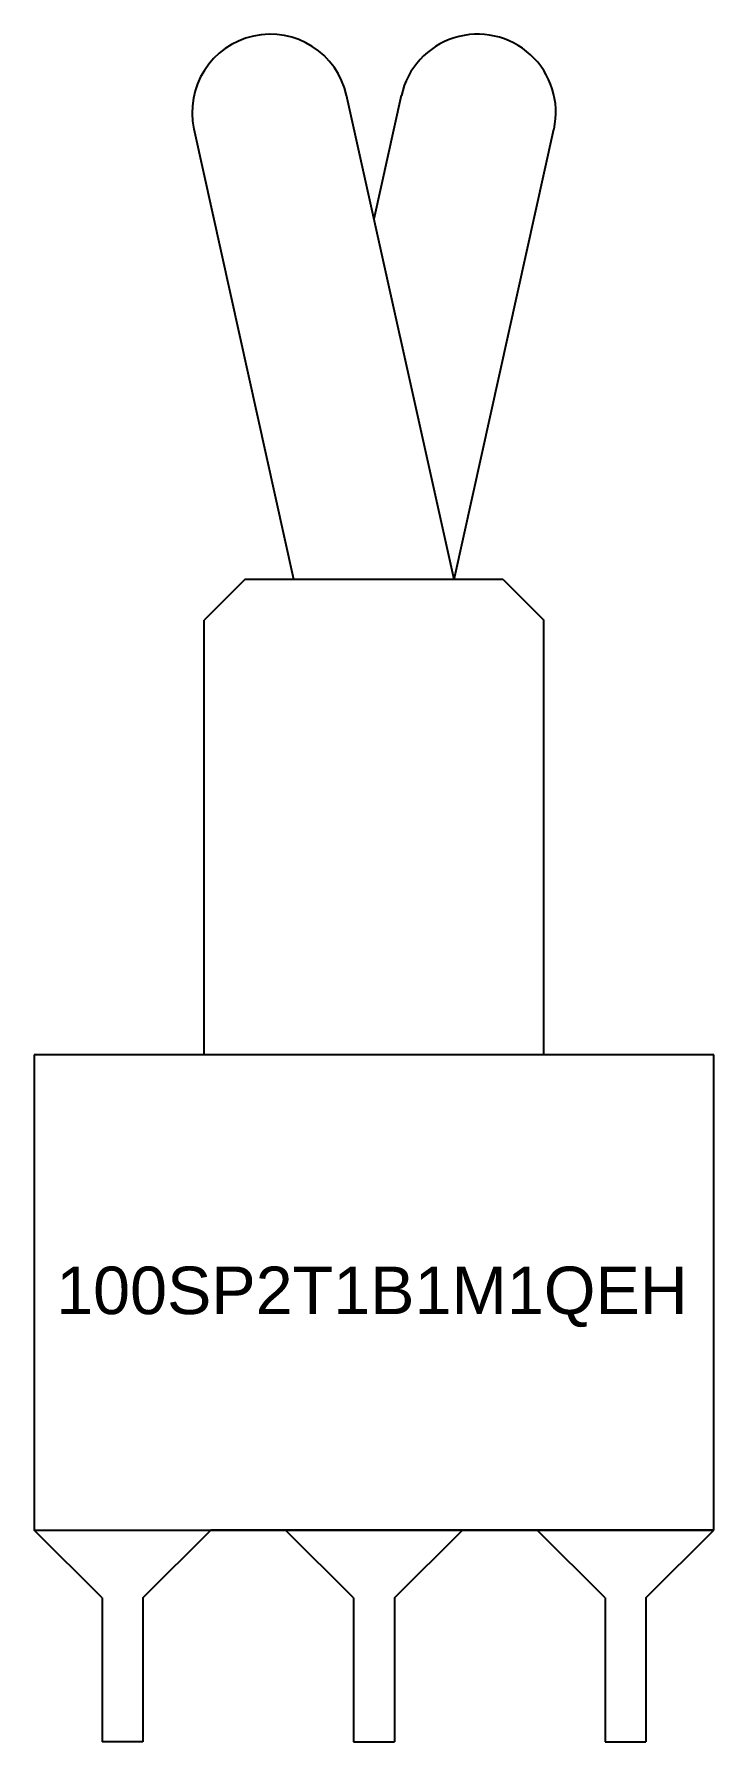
# Model space of a CAD drawing. Header units: inches. Extents: x 0 to 0.5, y -0.16 to 1.1.
import ezdxf
from ezdxf.enums import TextEntityAlignment as Align

# ---------------------------------------------------------------- set-up
doc = ezdxf.new("R2010")
doc.units = ezdxf.units.IN
doc.header["$MEASUREMENT"] = 0
doc.layers.get('0').update_dxf_attribs({"color": 5})
doc.styles.get("Standard").update_dxf_attribs({"font": 'arial.ttf'})

msp = doc.modelspace()

# ---------------------------------------------------------------- linework, layer by layer
for p, q in [((0.3089, 0.7), (0.2298, 1.0566)), ((0.25, 0.9657), (0.2702, 1.0566)), ((0.25, 0.9657), (0.2702, 1.0566)), ((0.1911, 0.7), (0.1176, 1.0317)), ((0.3089, 0.7), (0.3824, 1.0317)), ((0.3089, 0.7), (0.3824, 1.0317)), ((0.155, 0.7), (0.125, 0.67)), ((0.345, 0.7), (0.155, 0.7)), ((0.345, 0.7), (0.375, 0.67)), ((0.125, 0.35), (0.125, 0.67)), ((0.375, 0.35), (0.375, 0.67)), ((0.5, 0.35), (0, 0.35)), ((0, 0.35), (0, 0)), ((0.5, 0.35), (0, 0.35)), ((0.5, 0), (0.5, 0.35)), ((0, 0), (0.5, 0)), ((0.05, -0.05), (0, 0)), ((0.08, -0.05), (0.13, 0)), ((0.5, 0), (0.13, 0)), ((0.235, -0.05), (0.185, 0)), ((0.265, -0.05), (0.315, 0)), ((0.42, -0.05), (0.37, 0)), ((0.45, -0.05), (0.5, 0)), ((0.05, -0.05), (0.05, -0.156)), ((0.08, -0.05), (0.08, -0.156)), ((0.235, -0.05), (0.235, -0.156)), ((0.265, -0.05), (0.265, -0.156)), ((0.42, -0.05), (0.42, -0.156)), ((0.45, -0.05), (0.45, -0.156)), ((0.08, -0.156), (0.05, -0.156)), ((0.235, -0.156), (0.265, -0.156)), ((0.42, -0.156), (0.45, -0.156))]:
    msp.add_line(p, q)
for centre, start, end in [((0.1737, 1.0441), 12.5, 192.5), ((0.3263, 1.0441), 347.5, 167.5), ((0.3263, 1.0441), 347.5, 167.5)]:
    msp.add_arc(centre, 0.0575, start, end)

# ---------------------------------------------------------------- texts
msp.add_text('100SP2T1B1M1QEH', height=0.035).set_placement((0.2485, 0.1765), align=Align.MIDDLE_CENTER)

doc.saveas('drawing.dxf')
